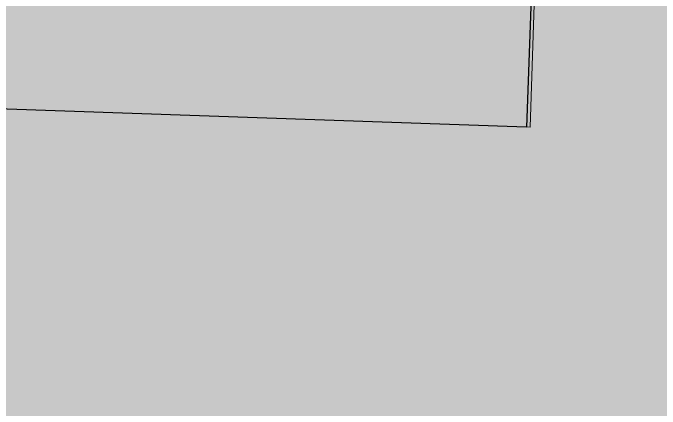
# Model space of a CAD drawing. Header units: millimetres. Extents: x -1042495 to -977915, y 3191218 to 3280168.
# Drawn here: x -1019653 to -1017791, y 3223131 to 3224271 of the extents above; entities that cross this region are included whole.
import ezdxf

# ---------------------------------------------------------------- set-up
doc = ezdxf.new("R2010")
doc.units = ezdxf.units.MM
doc.layers.get('0').update_dxf_attribs({"lineweight": 15})
for name, color, linetype in [('000 Дом', 7, 'Continuous'), ('000 дорожки', 7, 'Continuous'), ('000 Привязки', 1, 'Continuous')]:
    doc.layers.add(name, color=color, linetype=linetype)
doc.layers.add('мощение', color=251, linetype='Continuous', lineweight=0)

msp = doc.modelspace()

# ---------------------------------------------------------------- hatches: boundary and pattern name
at = {"layer": '000 Привязки', "true_color": 0x999b37}
h = msp.add_hatch(color=55, dxfattribs=at)
h.dxf.hatch_style = 1
h.paths.add_polyline_path([(-985643, 3228982.2), (-1025266.5, 3230354), (-1023687.3, 3222587.9), (-1023695.8, 3222326.6, -0.141393), (-1016943.1, 3220224.1), (-1016496.2, 3221622.5), (-1016210.4, 3221531.2), (-1016210.4, 3221531.2), (-1015958.5, 3222328.6, 0.496147), (-1017796.3, 3224930), (-1018132, 3224941.7), (-1018164.5, 3223942.2), (-1022162.2, 3224080.6), (-1022172.6, 3224081), (-1021999.6, 3229078), (-1018002, 3228939.6), (-1018067, 3226940.6), (-1015555.4, 3226853.6, 0.203219), (-1014097.8, 3227412.9, -0.203219), (-1012640.1, 3227972.2), (-1003637.5, 3227660.6), (-997111.3, 3227434.6, -0.41494), (-995181.9, 3225361.7), (-995439.3, 3220447), (-995844.2, 3217958), (-995545.8, 3217862.6), (-996001.9, 3216435.5, -0.000058), (-995902.5, 3216403.7, -0.054849), (-993774.3, 3214093.5), (-991611.2, 3211415.6), (-989700.5, 3215862.1)])
at = {"layer": '000 Привязки', "linetype": 'ByBlock', "true_color": 0x636466}
h = msp.add_hatch(color=251, dxfattribs=at)
h.dxf.hatch_style = 1
h.paths.add_polyline_path([(-1021999.6, 3229078), (-1018002, 3228939.6), (-1018164.5, 3223942.2), (-1022162.2, 3224080.6)])
at = {"layer": 'мощение', "linetype": 'ByBlock'}
h = msp.add_hatch(dxfattribs=at)
h.set_pattern_fill('AR-B88', scale=2.9, angle=358)
h.paths.add_polyline_path([(-1015555.4, 3226853.6), (-1018067, 3226940.6), (-1018132, 3224941.7), (-1017796.3, 3224930, -0.496147), (-1015958.5, 3222328.6), (-1016210.4, 3221531.2), (-1014314.4, 3220925.3), (-1012890.6, 3225380.8, -0.334455), (-1010926.5, 3226771.2), (-1002843.2, 3226532.4), (-998251.4, 3226373.4, -0.41494), (-996322, 3224300.5), (-996532.9, 3220639.7), (-996892, 3218292.8), (-995844.2, 3217958), (-995439.3, 3220447), (-995181.9, 3225361.7, 0.41494), (-997111.3, 3227434.6), (-1003637.5, 3227660.6), (-1012640.1, 3227972.2, 0.203219), (-1014097.8, 3227412.9, -0.203219)])

# ---------------------------------------------------------------- linework, layer by layer
msp.add_lwpolyline([(-1021999.6, 3229078), (-1018002, 3228939.6), (-1018164.5, 3223942.2), (-1022162.2, 3224080.6)], close=True)
at = {"layer": '000 Дом'}
for p, q in [((-1018002, 3228939.6), (-1018175, 3223942.6)), ((-1018175, 3223942.6), (-1022172.6, 3224081))]:
    msp.add_line(p, q, dxfattribs=at)
at = {"layer": '000 дорожки'}
msp.add_lwpolyline([(-1018142.5, 3224942), (-1017796.3, 3224930, -0.496147), (-1015958.5, 3222328.6), (-1016210.4, 3221531.2)], format="xyb", dxfattribs=at)

doc.saveas('drawing.dxf')
